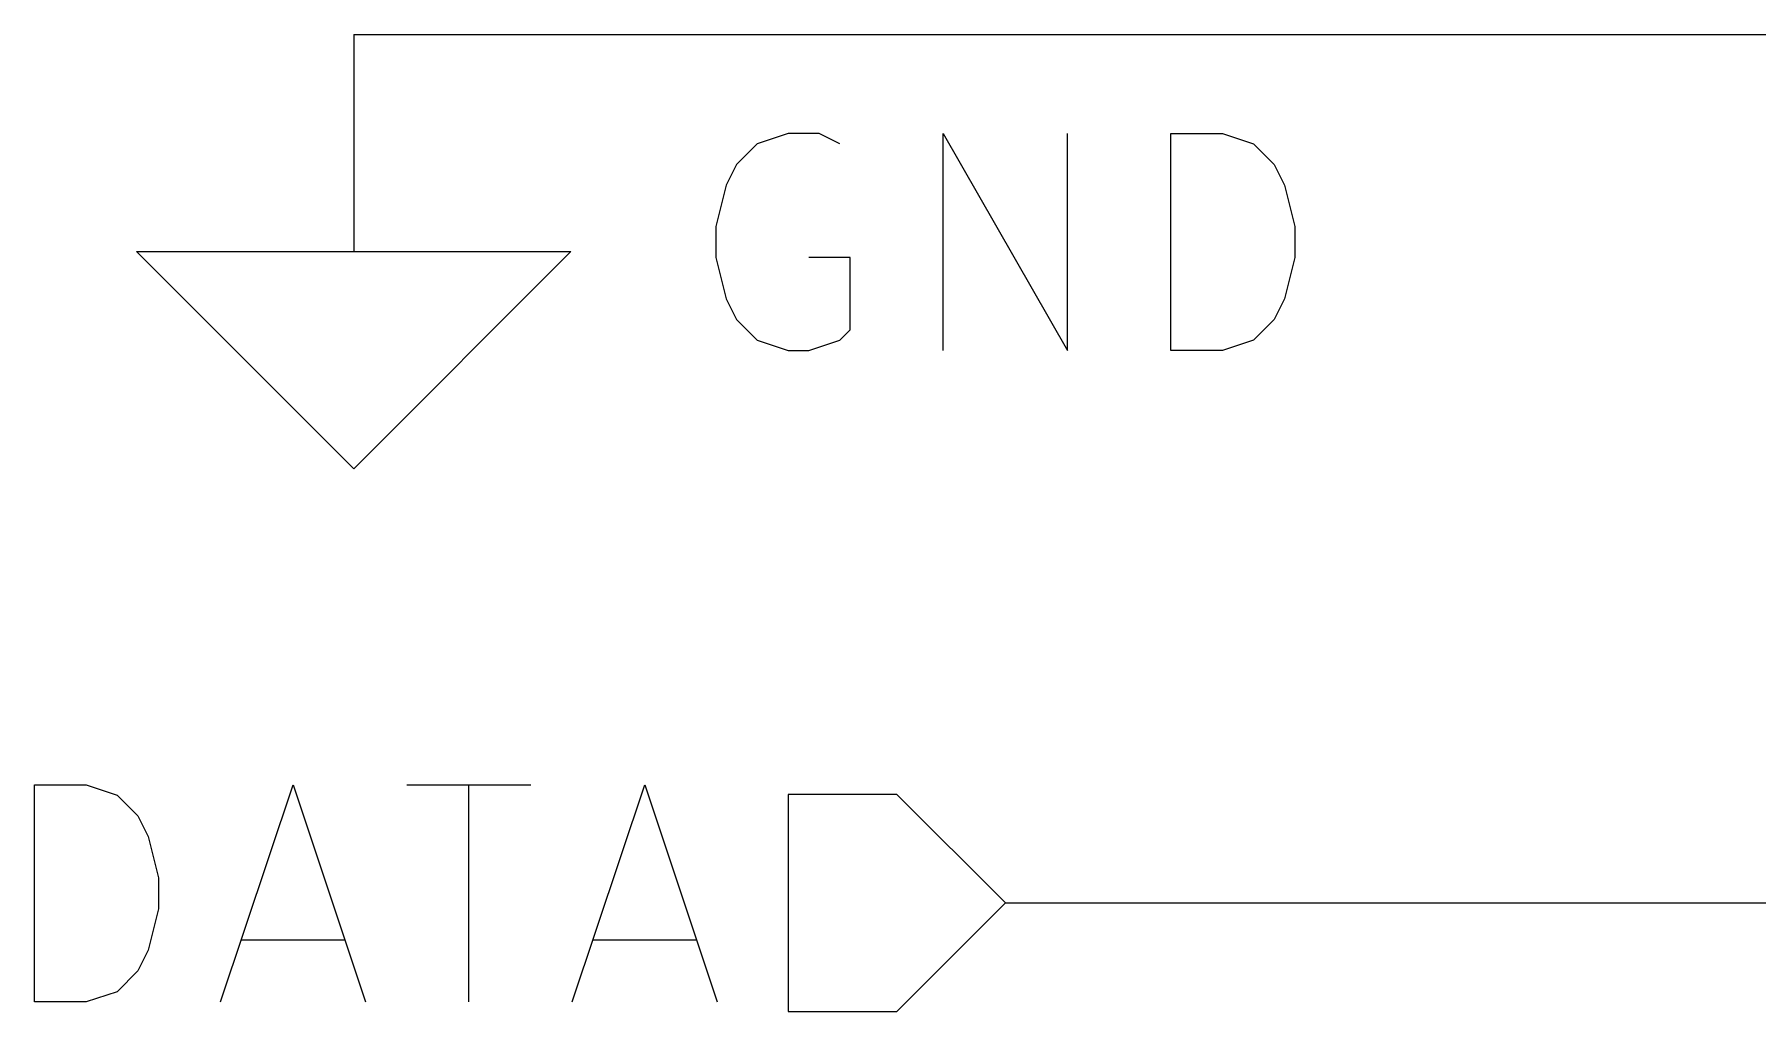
# Model space of a CAD drawing. Extents: x 0.4 to 11.3, y -7.9 to -0.4.
# Drawn here: x 4.2265 to 4.6232, y -2.975 to -2.75 of the extents above; entities that cross this region are included whole.
import ezdxf

# ---------------------------------------------------------------- set-up
doc = ezdxf.new("R2010")
doc.units = 0
doc.header["$MEASUREMENT"] = 0
for name, color, linetype in [('BROWN2', 54, 'CONTINUOUS'), ('CYAN2', 4, 'CONTINUOUS'), ('GREEN3', 91, 'CONTINUOUS'), ('RED2', 1, 'CONTINUOUS')]:
    doc.layers.add(name, color=color, linetype=linetype)

msp = doc.modelspace()

# ---------------------------------------------------------------- linework, layer by layer
at = {"layer": 'BROWN2', "linetype": 'CONTINUOUS'}
for p, q in [((4.22648, -2.9728), (4.22648, -2.9228)), ((4.22648, -2.9228), (4.23839, -2.9228)), ((4.23839, -2.9228), (4.24553, -2.92519)), ((4.26934, -2.9728), (4.286, -2.9228)), ((4.286, -2.9228), (4.30267, -2.9728)), ((4.3122, -2.9228), (4.34077, -2.9228)), ((4.32648, -2.9728), (4.32648, -2.9228)), ((4.35029, -2.9728), (4.36696, -2.9228)), ((4.36696, -2.9228), (4.38363, -2.9728)), ((4.24553, -2.92519), (4.25029, -2.92995)), ((4.425, -2.925), (4.4, -2.925)), ((4.4, -2.925), (4.4, -2.975)), ((4.45, -2.95), (4.425, -2.925)), ((4.25029, -2.92995), (4.25267, -2.93471)), ((4.25267, -2.93471), (4.25505, -2.94423)), ((4.25505, -2.94423), (4.25505, -2.95137)), ((4.425, -2.975), (4.45, -2.95)), ((4.25505, -2.95137), (4.25267, -2.9609)), ((4.2741, -2.95852), (4.29791, -2.95852)), ((4.35506, -2.95852), (4.37886, -2.95852)), ((4.25267, -2.9609), (4.25029, -2.96566)), ((4.25029, -2.96566), (4.24553, -2.97043)), ((4.24553, -2.97043), (4.23839, -2.9728)), ((4.23839, -2.9728), (4.22648, -2.9728)), ((4.4, -2.975), (4.425, -2.975))]:
    msp.add_line(p, q, dxfattribs=at)
at = {"layer": 'CYAN2', "linetype": 'CONTINUOUS'}
for p, q in [((4.4, -2.7728), (4.39286, -2.77519)), ((4.40714, -2.7728), (4.4, -2.7728)), ((4.41191, -2.77519), (4.40714, -2.7728)), ((4.43571, -2.8228), (4.43571, -2.7728)), ((4.43571, -2.7728), (4.46428, -2.8228)), ((4.46428, -2.8228), (4.46428, -2.7728)), ((4.48809, -2.8228), (4.48809, -2.7728)), ((4.48809, -2.7728), (4.5, -2.7728)), ((4.5, -2.7728), (4.50714, -2.77519)), ((4.39286, -2.77519), (4.38809, -2.77995)), ((4.50714, -2.77519), (4.51191, -2.77995)), ((4.38809, -2.77995), (4.38571, -2.78471)), ((4.51191, -2.77995), (4.51429, -2.78471)), ((4.38571, -2.78471), (4.38333, -2.79423)), ((4.51429, -2.78471), (4.51667, -2.79423)), ((4.38333, -2.79423), (4.38333, -2.80137)), ((4.51667, -2.79423), (4.51667, -2.80137)), ((4.38333, -2.80137), (4.38571, -2.8109)), ((4.41428, -2.80137), (4.40476, -2.80137)), ((4.41428, -2.81804), (4.41428, -2.80137)), ((4.51667, -2.80137), (4.51429, -2.8109)), ((4.38571, -2.8109), (4.38809, -2.81566)), ((4.51429, -2.8109), (4.51191, -2.81566)), ((4.38809, -2.81566), (4.39286, -2.82043)), ((4.51191, -2.81566), (4.50714, -2.82043)), ((4.41191, -2.82043), (4.41428, -2.81804)), ((4.39286, -2.82043), (4.4, -2.8228)), ((4.4, -2.8228), (4.40476, -2.8228)), ((4.40476, -2.8228), (4.41191, -2.82043)), ((4.5, -2.8228), (4.48809, -2.8228)), ((4.50714, -2.82043), (4.5, -2.8228))]:
    msp.add_line(p, q, dxfattribs=at)
at = {"layer": 'GREEN3', "linetype": 'CONTINUOUS'}
for p, q in [((4.3, -2.75), (4.9, -2.75)), ((4.45, -2.95), (4.9, -2.95))]:
    msp.add_line(p, q, dxfattribs=at)
at = {"layer": 'RED2', "linetype": 'CONTINUOUS'}
for p, q in [((4.3, -2.75), (4.3, -2.8)), ((4.3, -2.85), (4.25, -2.8)), ((4.25, -2.8), (4.3, -2.8)), ((4.3, -2.8), (4.35, -2.8)), ((4.35, -2.8), (4.3, -2.85))]:
    msp.add_line(p, q, dxfattribs=at)

doc.saveas('drawing.dxf')
